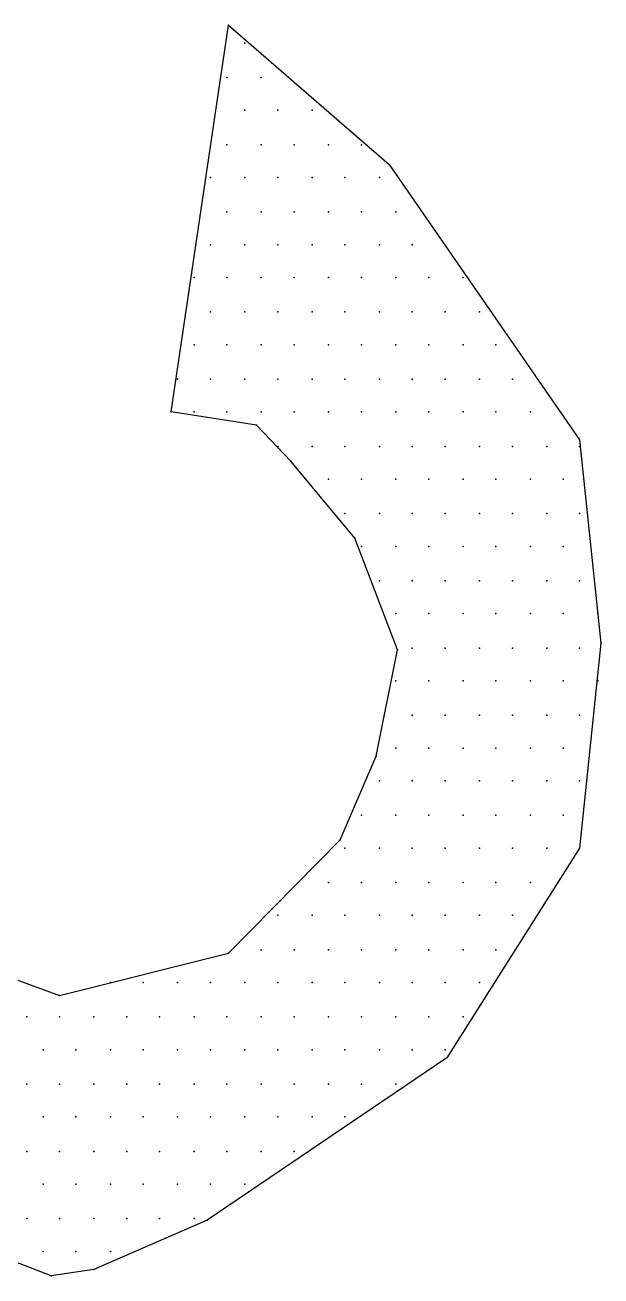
# Model space of a CAD drawing. Extents: x 180421 to 182279, y 668879 to 669787.
# Drawn here: x 181652.861 to 181654.714, y 669732.65 to 669736.677 of the extents above; entities that cross this region are included whole.
import ezdxf

# ---------------------------------------------------------------- set-up
doc = ezdxf.new("R2010")
doc.units = 0
doc.header["$LTSCALE"] = 2.5
doc.header["$MEASUREMENT"] = 0
doc.layers.add('KOTERET', color=1, linetype='CONTINUOUS')

msp = doc.modelspace()

# ---------------------------------------------------------------- linework, layer by layer
at = {"layer": 'KOTERET', "color": 2, "linetype": 'Continuous'}
for points in [[(181653.3312, 669735.4317), (181653.516, 669736.6774)], [(181653.516, 669736.6774), (181654.0332, 669736.2287)], [(181653.5687, 669736.6193), (181653.5687, 669736.6193)], [(181653.5107, 669736.5085), (181653.5107, 669736.5085)], [(181653.6215, 669736.5085), (181653.6215, 669736.5085)], [(181653.5687, 669736.4029), (181653.5687, 669736.4029)], [(181653.6743, 669736.4029), (181653.6743, 669736.4029)], [(181653.7852, 669736.4029), (181653.7852, 669736.4029)], [(181653.5107, 669736.2921), (181653.5107, 669736.2921)], [(181653.6215, 669736.2921), (181653.6215, 669736.2921)], [(181653.7271, 669736.2921), (181653.7271, 669736.2921)], [(181653.8379, 669736.2921), (181653.8379, 669736.2921)], [(181653.9435, 669736.2921), (181653.9435, 669736.2921)], [(181654.0332, 669736.2287), (181654.6455, 669735.342)], [(181653.4579, 669736.1865), (181653.4579, 669736.1865)], [(181653.5687, 669736.1865), (181653.5687, 669736.1865)], [(181653.6743, 669736.1865), (181653.6743, 669736.1865)], [(181653.7852, 669736.1865), (181653.7852, 669736.1865)], [(181653.8907, 669736.1865), (181653.8907, 669736.1865)], [(181654.0016, 669736.1865), (181654.0016, 669736.1865)], [(181653.5107, 669736.0757), (181653.5107, 669736.0757)], [(181653.6215, 669736.0757), (181653.6215, 669736.0757)], [(181653.7271, 669736.0757), (181653.7271, 669736.0757)], [(181653.8379, 669736.0757), (181653.8379, 669736.0757)], [(181653.9435, 669736.0757), (181653.9435, 669736.0757)], [(181654.0543, 669736.0757), (181654.0543, 669736.0757)], [(181653.4579, 669735.9701), (181653.4579, 669735.9701)], [(181653.5687, 669735.9701), (181653.5687, 669735.9701)], [(181653.6743, 669735.9701), (181653.6743, 669735.9701)], [(181653.7852, 669735.9701), (181653.7852, 669735.9701)], [(181653.8907, 669735.9701), (181653.8907, 669735.9701)], [(181654.0016, 669735.9701), (181654.0016, 669735.9701)], [(181654.1071, 669735.9701), (181654.1071, 669735.9701)], [(181653.4051, 669735.8645), (181653.4051, 669735.8645)], [(181653.5107, 669735.8645), (181653.5107, 669735.8645)], [(181653.6215, 669735.8645), (181653.6215, 669735.8645)], [(181653.7271, 669735.8645), (181653.7271, 669735.8645)], [(181653.8379, 669735.8645), (181653.8379, 669735.8645)], [(181653.9435, 669735.8645), (181653.9435, 669735.8645)], [(181654.0543, 669735.8645), (181654.0543, 669735.8645)], [(181654.1599, 669735.8645), (181654.1599, 669735.8645)], [(181654.2707, 669735.8645), (181654.2707, 669735.8645)], [(181653.4579, 669735.7537), (181653.4579, 669735.7537)], [(181653.5687, 669735.7537), (181653.5687, 669735.7537)], [(181653.6743, 669735.7537), (181653.6743, 669735.7537)], [(181653.7852, 669735.7537), (181653.7852, 669735.7537)], [(181653.8907, 669735.7537), (181653.8907, 669735.7537)], [(181654.0016, 669735.7537), (181654.0016, 669735.7537)], [(181654.1071, 669735.7537), (181654.1071, 669735.7537)], [(181654.2127, 669735.7537), (181654.2127, 669735.7537)], [(181654.3235, 669735.7537), (181654.3235, 669735.7537)], [(181653.4051, 669735.6481), (181653.4051, 669735.6481)], [(181653.5107, 669735.6481), (181653.5107, 669735.6481)], [(181653.6215, 669735.6481), (181653.6215, 669735.6481)], [(181653.7271, 669735.6481), (181653.7271, 669735.6481)], [(181653.8379, 669735.6481), (181653.8379, 669735.6481)], [(181653.9435, 669735.6481), (181653.9435, 669735.6481)], [(181654.0543, 669735.6481), (181654.0543, 669735.6481)], [(181654.1599, 669735.6481), (181654.1599, 669735.6481)], [(181654.2707, 669735.6481), (181654.2707, 669735.6481)], [(181654.3763, 669735.6481), (181654.3763, 669735.6481)], [(181653.3523, 669735.5373), (181653.3523, 669735.5373)], [(181653.4579, 669735.5373), (181653.4579, 669735.5373)], [(181653.5687, 669735.5373), (181653.5687, 669735.5373)], [(181653.6743, 669735.5373), (181653.6743, 669735.5373)], [(181653.7852, 669735.5373), (181653.7852, 669735.5373)], [(181653.8907, 669735.5373), (181653.8907, 669735.5373)], [(181654.0016, 669735.5373), (181654.0016, 669735.5373)], [(181654.1071, 669735.5373), (181654.1071, 669735.5373)], [(181654.2127, 669735.5373), (181654.2127, 669735.5373)], [(181654.3235, 669735.5373), (181654.3235, 669735.5373)], [(181654.4291, 669735.5373), (181654.4291, 669735.5373)], [(181653.6057, 669735.3895), (181653.3312, 669735.4317)], [(181653.4051, 669735.4317), (181653.4051, 669735.4317)], [(181653.5107, 669735.4317), (181653.5107, 669735.4317)], [(181653.6215, 669735.4317), (181653.6215, 669735.4317)], [(181653.7271, 669735.4317), (181653.7271, 669735.4317)], [(181653.8379, 669735.4317), (181653.8379, 669735.4317)], [(181653.9435, 669735.4317), (181653.9435, 669735.4317)], [(181654.0543, 669735.4317), (181654.0543, 669735.4317)], [(181654.1599, 669735.4317), (181654.1599, 669735.4317)], [(181654.2707, 669735.4317), (181654.2707, 669735.4317)], [(181654.3763, 669735.4317), (181654.3763, 669735.4317)], [(181654.4871, 669735.4317), (181654.4871, 669735.4317)], [(181653.7165, 669735.2734), (181653.6057, 669735.3895)], [(181654.6455, 669735.342), (181654.7141, 669734.6875)], [(181653.6743, 669735.3209), (181653.6743, 669735.3209)], [(181653.7852, 669735.3209), (181653.7852, 669735.3209)], [(181653.8907, 669735.3209), (181653.8907, 669735.3209)], [(181654.0016, 669735.3209), (181654.0016, 669735.3209)], [(181654.1071, 669735.3209), (181654.1071, 669735.3209)], [(181654.2127, 669735.3209), (181654.2127, 669735.3209)], [(181654.3235, 669735.3209), (181654.3235, 669735.3209)], [(181654.4291, 669735.3209), (181654.4291, 669735.3209)], [(181654.5399, 669735.3209), (181654.5399, 669735.3209)], [(181654.6455, 669735.3209), (181654.6455, 669735.3209)], [(181653.9224, 669735.0253), (181653.7165, 669735.2734)], [(181653.8379, 669735.2153), (181653.8379, 669735.2153)], [(181653.9435, 669735.2153), (181653.9435, 669735.2153)], [(181654.0543, 669735.2153), (181654.0543, 669735.2153)], [(181654.1599, 669735.2153), (181654.1599, 669735.2153)], [(181654.2707, 669735.2153), (181654.2707, 669735.2153)], [(181654.3763, 669735.2153), (181654.3763, 669735.2153)], [(181654.4871, 669735.2153), (181654.4871, 669735.2153)], [(181654.5927, 669735.2153), (181654.5927, 669735.2153)], [(181653.8907, 669735.1045), (181653.8907, 669735.1045)], [(181654.0016, 669735.1045), (181654.0016, 669735.1045)], [(181654.1071, 669735.1045), (181654.1071, 669735.1045)], [(181654.2127, 669735.1045), (181654.2127, 669735.1045)], [(181654.3235, 669735.1045), (181654.3235, 669735.1045)], [(181654.4291, 669735.1045), (181654.4291, 669735.1045)], [(181654.5399, 669735.1045), (181654.5399, 669735.1045)], [(181654.6455, 669735.1045), (181654.6455, 669735.1045)], [(181654.0596, 669734.6664), (181653.9224, 669735.0253)], [(181653.9435, 669734.9989), (181653.9435, 669734.9989)], [(181654.0543, 669734.9989), (181654.0543, 669734.9989)], [(181654.1599, 669734.9989), (181654.1599, 669734.9989)], [(181654.2707, 669734.9989), (181654.2707, 669734.9989)], [(181654.3763, 669734.9989), (181654.3763, 669734.9989)], [(181654.4871, 669734.9989), (181654.4871, 669734.9989)], [(181654.5927, 669734.9989), (181654.5927, 669734.9989)], [(181654.0016, 669734.8881), (181654.0016, 669734.8881)], [(181654.1071, 669734.8881), (181654.1071, 669734.8881)], [(181654.2127, 669734.8881), (181654.2127, 669734.8881)], [(181654.3235, 669734.8881), (181654.3235, 669734.8881)], [(181654.4291, 669734.8881), (181654.4291, 669734.8881)], [(181654.5399, 669734.8881), (181654.5399, 669734.8881)], [(181654.6455, 669734.8881), (181654.6455, 669734.8881)], [(181654.0543, 669734.7825), (181654.0543, 669734.7825)], [(181654.1599, 669734.7825), (181654.1599, 669734.7825)], [(181654.2707, 669734.7825), (181654.2707, 669734.7825)], [(181654.3763, 669734.7825), (181654.3763, 669734.7825)], [(181654.4871, 669734.7825), (181654.4871, 669734.7825)], [(181654.5927, 669734.7825), (181654.5927, 669734.7825)], [(181654.7036, 669734.7825), (181654.7036, 669734.7825)], [(181654.7141, 669734.6875), (181654.6455, 669734.0277)], [(181653.991, 669734.3233), (181654.0596, 669734.6664)], [(181654.1071, 669734.6717), (181654.1071, 669734.6717)], [(181654.2127, 669734.6717), (181654.2127, 669734.6717)], [(181654.3235, 669734.6717), (181654.3235, 669734.6717)], [(181654.4291, 669734.6717), (181654.4291, 669734.6717)], [(181654.5399, 669734.6717), (181654.5399, 669734.6717)], [(181654.6455, 669734.6717), (181654.6455, 669734.6717)], [(181654.0543, 669734.5661), (181654.0543, 669734.5661)], [(181654.1599, 669734.5661), (181654.1599, 669734.5661)], [(181654.2707, 669734.5661), (181654.2707, 669734.5661)], [(181654.3763, 669734.5661), (181654.3763, 669734.5661)], [(181654.4871, 669734.5661), (181654.4871, 669734.5661)], [(181654.5927, 669734.5661), (181654.5927, 669734.5661)], [(181654.7036, 669734.5661), (181654.7036, 669734.5661)], [(181654.1071, 669734.4553), (181654.1071, 669734.4553)], [(181654.2127, 669734.4553), (181654.2127, 669734.4553)], [(181654.3235, 669734.4553), (181654.3235, 669734.4553)], [(181654.4291, 669734.4553), (181654.4291, 669734.4553)], [(181654.5399, 669734.4553), (181654.5399, 669734.4553)], [(181654.6455, 669734.4553), (181654.6455, 669734.4553)], [(181653.8749, 669734.0541), (181653.991, 669734.3233)], [(181654.0543, 669734.3497), (181654.0543, 669734.3497)], [(181654.1599, 669734.3497), (181654.1599, 669734.3497)], [(181654.2707, 669734.3497), (181654.2707, 669734.3497)], [(181654.3763, 669734.3497), (181654.3763, 669734.3497)], [(181654.4871, 669734.3497), (181654.4871, 669734.3497)], [(181654.5927, 669734.3497), (181654.5927, 669734.3497)], [(181654.0016, 669734.2441), (181654.0016, 669734.2441)], [(181654.1071, 669734.2441), (181654.1071, 669734.2441)], [(181654.2127, 669734.2441), (181654.2127, 669734.2441)], [(181654.3235, 669734.2441), (181654.3235, 669734.2441)], [(181654.4291, 669734.2441), (181654.4291, 669734.2441)], [(181654.5399, 669734.2441), (181654.5399, 669734.2441)], [(181654.6455, 669734.2441), (181654.6455, 669734.2441)], [(181653.9435, 669734.1333), (181653.9435, 669734.1333)], [(181654.0543, 669734.1333), (181654.0543, 669734.1333)], [(181654.1599, 669734.1333), (181654.1599, 669734.1333)], [(181654.2707, 669734.1333), (181654.2707, 669734.1333)], [(181654.3763, 669734.1333), (181654.3763, 669734.1333)], [(181654.4871, 669734.1333), (181654.4871, 669734.1333)], [(181654.5927, 669734.1333), (181654.5927, 669734.1333)], [(181653.516, 669733.6899), (181653.8749, 669734.0541)], [(181653.8907, 669734.0277), (181653.8907, 669734.0277)], [(181654.0016, 669734.0277), (181654.0016, 669734.0277)], [(181654.1071, 669734.0277), (181654.1071, 669734.0277)], [(181654.2127, 669734.0277), (181654.2127, 669734.0277)], [(181654.6455, 669734.0277), (181654.218, 669733.3521)], [(181654.3235, 669734.0277), (181654.3235, 669734.0277)], [(181654.4291, 669734.0277), (181654.4291, 669734.0277)], [(181654.5399, 669734.0277), (181654.5399, 669734.0277)], [(181653.8379, 669733.9169), (181653.8379, 669733.9169)], [(181653.9435, 669733.9169), (181653.9435, 669733.9169)], [(181654.0543, 669733.9169), (181654.0543, 669733.9169)], [(181654.1599, 669733.9169), (181654.1599, 669733.9169)], [(181654.2707, 669733.9169), (181654.2707, 669733.9169)], [(181654.3763, 669733.9169), (181654.3763, 669733.9169)], [(181654.4871, 669733.9169), (181654.4871, 669733.9169)], [(181653.6743, 669733.8113), (181653.6743, 669733.8113)], [(181653.7852, 669733.8113), (181653.7852, 669733.8113)], [(181653.8907, 669733.8113), (181653.8907, 669733.8113)], [(181654.0016, 669733.8113), (181654.0016, 669733.8113)], [(181654.1071, 669733.8113), (181654.1071, 669733.8113)], [(181654.2127, 669733.8113), (181654.2127, 669733.8113)], [(181654.3235, 669733.8113), (181654.3235, 669733.8113)], [(181654.4291, 669733.8113), (181654.4291, 669733.8113)], [(181652.9723, 669733.5527), (181653.516, 669733.6899)], [(181653.6215, 669733.7005), (181653.6215, 669733.7005)], [(181653.7271, 669733.7005), (181653.7271, 669733.7005)], [(181653.8379, 669733.7005), (181653.8379, 669733.7005)], [(181653.9435, 669733.7005), (181653.9435, 669733.7005)], [(181654.0543, 669733.7005), (181654.0543, 669733.7005)], [(181654.1599, 669733.7005), (181654.1599, 669733.7005)], [(181654.2707, 669733.7005), (181654.2707, 669733.7005)], [(181654.3763, 669733.7005), (181654.3763, 669733.7005)], [(181652.6556, 669733.6688), (181652.9723, 669733.5527)], [(181653.1359, 669733.5949), (181653.1359, 669733.5949)], [(181653.2415, 669733.5949), (181653.2415, 669733.5949)], [(181653.3523, 669733.5949), (181653.3523, 669733.5949)], [(181653.4579, 669733.5949), (181653.4579, 669733.5949)], [(181653.5687, 669733.5949), (181653.5687, 669733.5949)], [(181653.6743, 669733.5949), (181653.6743, 669733.5949)], [(181653.7852, 669733.5949), (181653.7852, 669733.5949)], [(181653.8907, 669733.5949), (181653.8907, 669733.5949)], [(181654.0016, 669733.5949), (181654.0016, 669733.5949)], [(181654.1071, 669733.5949), (181654.1071, 669733.5949)], [(181654.2127, 669733.5949), (181654.2127, 669733.5949)], [(181654.3235, 669733.5949), (181654.3235, 669733.5949)], [(181652.8668, 669733.4841), (181652.8668, 669733.4841)], [(181652.9723, 669733.4841), (181652.9723, 669733.4841)], [(181653.0832, 669733.4841), (181653.0832, 669733.4841)], [(181653.1887, 669733.4841), (181653.1887, 669733.4841)], [(181653.2943, 669733.4841), (181653.2943, 669733.4841)], [(181653.4051, 669733.4841), (181653.4051, 669733.4841)], [(181653.5107, 669733.4841), (181653.5107, 669733.4841)], [(181653.6215, 669733.4841), (181653.6215, 669733.4841)], [(181653.7271, 669733.4841), (181653.7271, 669733.4841)], [(181653.8379, 669733.4841), (181653.8379, 669733.4841)], [(181653.9435, 669733.4841), (181653.9435, 669733.4841)], [(181654.0543, 669733.4841), (181654.0543, 669733.4841)], [(181654.1599, 669733.4841), (181654.1599, 669733.4841)], [(181654.2707, 669733.4841), (181654.2707, 669733.4841)], [(181652.9195, 669733.3785), (181652.9195, 669733.3785)], [(181653.0251, 669733.3785), (181653.0251, 669733.3785)], [(181653.1359, 669733.3785), (181653.1359, 669733.3785)], [(181653.2415, 669733.3785), (181653.2415, 669733.3785)], [(181653.3523, 669733.3785), (181653.3523, 669733.3785)], [(181653.4579, 669733.3785), (181653.4579, 669733.3785)], [(181653.5687, 669733.3785), (181653.5687, 669733.3785)], [(181653.6743, 669733.3785), (181653.6743, 669733.3785)], [(181653.7852, 669733.3785), (181653.7852, 669733.3785)], [(181653.8907, 669733.3785), (181653.8907, 669733.3785)], [(181654.0016, 669733.3785), (181654.0016, 669733.3785)], [(181654.1071, 669733.3785), (181654.1071, 669733.3785)], [(181654.2127, 669733.3785), (181654.2127, 669733.3785)], [(181654.218, 669733.3521), (181653.4474, 669732.8296)], [(181652.8668, 669733.2677), (181652.8668, 669733.2677)], [(181652.9723, 669733.2677), (181652.9723, 669733.2677)], [(181653.0832, 669733.2677), (181653.0832, 669733.2677)], [(181653.1887, 669733.2677), (181653.1887, 669733.2677)], [(181653.2943, 669733.2677), (181653.2943, 669733.2677)], [(181653.4051, 669733.2677), (181653.4051, 669733.2677)], [(181653.5107, 669733.2677), (181653.5107, 669733.2677)], [(181653.6215, 669733.2677), (181653.6215, 669733.2677)], [(181653.7271, 669733.2677), (181653.7271, 669733.2677)], [(181653.8379, 669733.2677), (181653.8379, 669733.2677)], [(181653.9435, 669733.2677), (181653.9435, 669733.2677)], [(181654.0543, 669733.2677), (181654.0543, 669733.2677)], [(181652.9195, 669733.1621), (181652.9195, 669733.1621)], [(181653.0251, 669733.1621), (181653.0251, 669733.1621)], [(181653.1359, 669733.1621), (181653.1359, 669733.1621)], [(181653.2415, 669733.1621), (181653.2415, 669733.1621)], [(181653.3523, 669733.1621), (181653.3523, 669733.1621)], [(181653.4579, 669733.1621), (181653.4579, 669733.1621)], [(181653.5687, 669733.1621), (181653.5687, 669733.1621)], [(181653.6743, 669733.1621), (181653.6743, 669733.1621)], [(181653.7852, 669733.1621), (181653.7852, 669733.1621)], [(181653.8907, 669733.1621), (181653.8907, 669733.1621)], [(181652.8668, 669733.0513), (181652.8668, 669733.0513)], [(181652.9723, 669733.0513), (181652.9723, 669733.0513)], [(181653.0832, 669733.0513), (181653.0832, 669733.0513)], [(181653.1887, 669733.0513), (181653.1887, 669733.0513)], [(181653.2943, 669733.0513), (181653.2943, 669733.0513)], [(181653.4051, 669733.0513), (181653.4051, 669733.0513)], [(181653.5107, 669733.0513), (181653.5107, 669733.0513)], [(181653.6215, 669733.0513), (181653.6215, 669733.0513)], [(181653.7271, 669733.0513), (181653.7271, 669733.0513)], [(181652.9195, 669732.9457), (181652.9195, 669732.9457)], [(181653.0251, 669732.9457), (181653.0251, 669732.9457)], [(181653.1359, 669732.9457), (181653.1359, 669732.9457)], [(181653.2415, 669732.9457), (181653.2415, 669732.9457)], [(181653.3523, 669732.9457), (181653.3523, 669732.9457)], [(181653.4579, 669732.9457), (181653.4579, 669732.9457)], [(181653.5687, 669732.9457), (181653.5687, 669732.9457)], [(181652.9459, 669732.6501), (181652.3601, 669732.8771)], [(181652.8668, 669732.8349), (181652.8668, 669732.8349)], [(181652.9723, 669732.8349), (181652.9723, 669732.8349)], [(181653.0832, 669732.8349), (181653.0832, 669732.8349)], [(181653.1887, 669732.8349), (181653.1887, 669732.8349)], [(181653.2943, 669732.8349), (181653.2943, 669732.8349)], [(181653.4051, 669732.8349), (181653.4051, 669732.8349)], [(181653.4474, 669732.8296), (181653.0832, 669732.6713)], [(181652.9195, 669732.7293), (181652.9195, 669732.7293)], [(181653.0251, 669732.7293), (181653.0251, 669732.7293)], [(181653.1359, 669732.7293), (181653.1359, 669732.7293)], [(181653.0832, 669732.6713), (181652.9459, 669732.6501)]]:
    msp.add_lwpolyline(points, dxfattribs=at)
at = {"layer": 'KOTERET', "color": 1}
for p in [(181653.516, 669736.6774), (181653.516, 669736.6774), (181653.5687, 669736.6193), (181653.5687, 669736.6193), (181653.5107, 669736.5085), (181653.5107, 669736.5085), (181653.6215, 669736.5085), (181653.6215, 669736.5085), (181653.5687, 669736.4029), (181653.5687, 669736.4029), (181653.6743, 669736.4029), (181653.6743, 669736.4029), (181653.7852, 669736.4029), (181653.7852, 669736.4029), (181653.5107, 669736.2921), (181653.5107, 669736.2921), (181653.6215, 669736.2921), (181653.6215, 669736.2921), (181653.7271, 669736.2921), (181653.7271, 669736.2921), (181653.8379, 669736.2921), (181653.8379, 669736.2921), (181653.9435, 669736.2921), (181653.9435, 669736.2921), (181654.0332, 669736.2287), (181654.0332, 669736.2287), (181653.4579, 669736.1865), (181653.4579, 669736.1865), (181653.5687, 669736.1865), (181653.5687, 669736.1865), (181653.6743, 669736.1865), (181653.6743, 669736.1865), (181653.7852, 669736.1865), (181653.7852, 669736.1865), (181653.8907, 669736.1865), (181653.8907, 669736.1865), (181654.0016, 669736.1865), (181654.0016, 669736.1865), (181653.5107, 669736.0757), (181653.5107, 669736.0757), (181653.6215, 669736.0757), (181653.6215, 669736.0757), (181653.7271, 669736.0757), (181653.7271, 669736.0757), (181653.8379, 669736.0757), (181653.8379, 669736.0757), (181653.9435, 669736.0757), (181653.9435, 669736.0757), (181654.0543, 669736.0757), (181654.0543, 669736.0757), (181653.4579, 669735.9701), (181653.4579, 669735.9701), (181653.5687, 669735.9701), (181653.5687, 669735.9701), (181653.6743, 669735.9701), (181653.6743, 669735.9701), (181653.7852, 669735.9701), (181653.7852, 669735.9701), (181653.8907, 669735.9701), (181653.8907, 669735.9701), (181654.0016, 669735.9701), (181654.0016, 669735.9701), (181654.1071, 669735.9701), (181654.1071, 669735.9701), (181653.4051, 669735.8645), (181653.4051, 669735.8645), (181653.5107, 669735.8645), (181653.5107, 669735.8645), (181653.6215, 669735.8645), (181653.6215, 669735.8645), (181653.7271, 669735.8645), (181653.7271, 669735.8645), (181653.8379, 669735.8645), (181653.8379, 669735.8645), (181653.9435, 669735.8645), (181653.9435, 669735.8645), (181654.0543, 669735.8645), (181654.0543, 669735.8645), (181654.1599, 669735.8645), (181654.1599, 669735.8645), (181654.2707, 669735.8645), (181654.2707, 669735.8645), (181653.4579, 669735.7537), (181653.4579, 669735.7537), (181653.5687, 669735.7537), (181653.5687, 669735.7537), (181653.6743, 669735.7537), (181653.6743, 669735.7537), (181653.7852, 669735.7537), (181653.7852, 669735.7537), (181653.8907, 669735.7537), (181653.8907, 669735.7537), (181654.0016, 669735.7537), (181654.0016, 669735.7537), (181654.1071, 669735.7537), (181654.1071, 669735.7537), (181654.2127, 669735.7537), (181654.2127, 669735.7537), (181654.3235, 669735.7537), (181654.3235, 669735.7537), (181653.4051, 669735.6481), (181653.4051, 669735.6481), (181653.5107, 669735.6481), (181653.5107, 669735.6481), (181653.6215, 669735.6481), (181653.6215, 669735.6481), (181653.7271, 669735.6481), (181653.7271, 669735.6481), (181653.8379, 669735.6481), (181653.8379, 669735.6481), (181653.9435, 669735.6481), (181653.9435, 669735.6481), (181654.0543, 669735.6481), (181654.0543, 669735.6481), (181654.1599, 669735.6481), (181654.1599, 669735.6481), (181654.2707, 669735.6481), (181654.2707, 669735.6481), (181654.3763, 669735.6481), (181654.3763, 669735.6481), (181653.3523, 669735.5373), (181653.3523, 669735.5373), (181653.4579, 669735.5373), (181653.4579, 669735.5373), (181653.5687, 669735.5373), (181653.5687, 669735.5373), (181653.6743, 669735.5373), (181653.6743, 669735.5373), (181653.7852, 669735.5373), (181653.7852, 669735.5373), (181653.8907, 669735.5373), (181653.8907, 669735.5373), (181654.0016, 669735.5373), (181654.0016, 669735.5373), (181654.1071, 669735.5373), (181654.1071, 669735.5373), (181654.2127, 669735.5373), (181654.2127, 669735.5373), (181654.3235, 669735.5373), (181654.3235, 669735.5373), (181654.4291, 669735.5373), (181654.4291, 669735.5373), (181653.3312, 669735.4317), (181653.3312, 669735.4317), (181653.4051, 669735.4317), (181653.4051, 669735.4317), (181653.5107, 669735.4317), (181653.5107, 669735.4317), (181653.6215, 669735.4317), (181653.6215, 669735.4317), (181653.7271, 669735.4317), (181653.7271, 669735.4317), (181653.8379, 669735.4317), (181653.8379, 669735.4317), (181653.9435, 669735.4317), (181653.9435, 669735.4317), (181654.0543, 669735.4317), (181654.0543, 669735.4317), (181654.1599, 669735.4317), (181654.1599, 669735.4317), (181654.2707, 669735.4317), (181654.2707, 669735.4317), (181654.3763, 669735.4317), (181654.3763, 669735.4317), (181654.4871, 669735.4317), (181654.4871, 669735.4317), (181653.6057, 669735.3895), (181653.6057, 669735.3895), (181654.6455, 669735.342), (181654.6455, 669735.342), (181653.6743, 669735.3209), (181653.6743, 669735.3209), (181653.7852, 669735.3209), (181653.7852, 669735.3209), (181653.8907, 669735.3209), (181653.8907, 669735.3209), (181654.0016, 669735.3209), (181654.0016, 669735.3209), (181654.1071, 669735.3209), (181654.1071, 669735.3209), (181654.2127, 669735.3209), (181654.2127, 669735.3209), (181654.3235, 669735.3209), (181654.3235, 669735.3209), (181654.4291, 669735.3209), (181654.4291, 669735.3209), (181654.5399, 669735.3209), (181654.5399, 669735.3209), (181654.6455, 669735.3209), (181654.6455, 669735.3209), (181653.7165, 669735.2734), (181653.7165, 669735.2734), (181653.8379, 669735.2153), (181653.8379, 669735.2153), (181653.9435, 669735.2153), (181653.9435, 669735.2153), (181654.0543, 669735.2153), (181654.0543, 669735.2153), (181654.1599, 669735.2153), (181654.1599, 669735.2153), (181654.2707, 669735.2153), (181654.2707, 669735.2153), (181654.3763, 669735.2153), (181654.3763, 669735.2153), (181654.4871, 669735.2153), (181654.4871, 669735.2153), (181654.5927, 669735.2153), (181654.5927, 669735.2153), (181653.8907, 669735.1045), (181653.8907, 669735.1045), (181654.0016, 669735.1045), (181654.0016, 669735.1045), (181654.1071, 669735.1045), (181654.1071, 669735.1045), (181654.2127, 669735.1045), (181654.2127, 669735.1045), (181654.3235, 669735.1045), (181654.3235, 669735.1045), (181654.4291, 669735.1045), (181654.4291, 669735.1045), (181654.5399, 669735.1045), (181654.5399, 669735.1045), (181654.6455, 669735.1045), (181654.6455, 669735.1045), (181653.9224, 669735.0253), (181653.9224, 669735.0253), (181653.9435, 669734.9989), (181653.9435, 669734.9989), (181654.0543, 669734.9989), (181654.0543, 669734.9989), (181654.1599, 669734.9989), (181654.1599, 669734.9989), (181654.2707, 669734.9989), (181654.2707, 669734.9989), (181654.3763, 669734.9989), (181654.3763, 669734.9989), (181654.4871, 669734.9989), (181654.4871, 669734.9989), (181654.5927, 669734.9989), (181654.5927, 669734.9989), (181654.0016, 669734.8881), (181654.0016, 669734.8881), (181654.1071, 669734.8881), (181654.1071, 669734.8881), (181654.2127, 669734.8881), (181654.2127, 669734.8881), (181654.3235, 669734.8881), (181654.3235, 669734.8881), (181654.4291, 669734.8881), (181654.4291, 669734.8881), (181654.5399, 669734.8881), (181654.5399, 669734.8881), (181654.6455, 669734.8881), (181654.6455, 669734.8881), (181654.0543, 669734.7825), (181654.0543, 669734.7825), (181654.1599, 669734.7825), (181654.1599, 669734.7825), (181654.2707, 669734.7825), (181654.2707, 669734.7825), (181654.3763, 669734.7825), (181654.3763, 669734.7825), (181654.4871, 669734.7825), (181654.4871, 669734.7825), (181654.5927, 669734.7825), (181654.5927, 669734.7825), (181654.7036, 669734.7825), (181654.7036, 669734.7825), (181654.7141, 669734.6875), (181654.7141, 669734.6875), (181654.0596, 669734.6664), (181654.0596, 669734.6664), (181654.1071, 669734.6717), (181654.1071, 669734.6717), (181654.2127, 669734.6717), (181654.2127, 669734.6717), (181654.3235, 669734.6717), (181654.3235, 669734.6717), (181654.4291, 669734.6717), (181654.4291, 669734.6717), (181654.5399, 669734.6717), (181654.5399, 669734.6717), (181654.6455, 669734.6717), (181654.6455, 669734.6717), (181654.0543, 669734.5661), (181654.0543, 669734.5661), (181654.1599, 669734.5661), (181654.1599, 669734.5661), (181654.2707, 669734.5661), (181654.2707, 669734.5661), (181654.3763, 669734.5661), (181654.3763, 669734.5661), (181654.4871, 669734.5661), (181654.4871, 669734.5661), (181654.5927, 669734.5661), (181654.5927, 669734.5661), (181654.7036, 669734.5661), (181654.7036, 669734.5661), (181654.1071, 669734.4553), (181654.1071, 669734.4553), (181654.2127, 669734.4553), (181654.2127, 669734.4553), (181654.3235, 669734.4553), (181654.3235, 669734.4553), (181654.4291, 669734.4553), (181654.4291, 669734.4553), (181654.5399, 669734.4553), (181654.5399, 669734.4553), (181654.6455, 669734.4553), (181654.6455, 669734.4553), (181653.991, 669734.3233), (181653.991, 669734.3233), (181654.0543, 669734.3497), (181654.0543, 669734.3497), (181654.1599, 669734.3497), (181654.1599, 669734.3497), (181654.2707, 669734.3497), (181654.2707, 669734.3497), (181654.3763, 669734.3497), (181654.3763, 669734.3497), (181654.4871, 669734.3497), (181654.4871, 669734.3497), (181654.5927, 669734.3497), (181654.5927, 669734.3497), (181654.0016, 669734.2441), (181654.0016, 669734.2441), (181654.1071, 669734.2441), (181654.1071, 669734.2441), (181654.2127, 669734.2441), (181654.2127, 669734.2441), (181654.3235, 669734.2441), (181654.3235, 669734.2441), (181654.4291, 669734.2441), (181654.4291, 669734.2441), (181654.5399, 669734.2441), (181654.5399, 669734.2441), (181654.6455, 669734.2441), (181654.6455, 669734.2441), (181653.9435, 669734.1333), (181653.9435, 669734.1333), (181654.0543, 669734.1333), (181654.0543, 669734.1333), (181654.1599, 669734.1333), (181654.1599, 669734.1333), (181654.2707, 669734.1333), (181654.2707, 669734.1333), (181654.3763, 669734.1333), (181654.3763, 669734.1333), (181654.4871, 669734.1333), (181654.4871, 669734.1333), (181654.5927, 669734.1333), (181654.5927, 669734.1333), (181653.8749, 669734.0541), (181653.8749, 669734.0541), (181653.8907, 669734.0277), (181653.8907, 669734.0277), (181654.0016, 669734.0277), (181654.0016, 669734.0277), (181654.1071, 669734.0277), (181654.1071, 669734.0277), (181654.2127, 669734.0277), (181654.2127, 669734.0277), (181654.3235, 669734.0277), (181654.3235, 669734.0277), (181654.4291, 669734.0277), (181654.4291, 669734.0277), (181654.5399, 669734.0277), (181654.5399, 669734.0277), (181654.6455, 669734.0277), (181654.6455, 669734.0277), (181653.8379, 669733.9169), (181653.8379, 669733.9169), (181653.9435, 669733.9169), (181653.9435, 669733.9169), (181654.0543, 669733.9169), (181654.0543, 669733.9169), (181654.1599, 669733.9169), (181654.1599, 669733.9169), (181654.2707, 669733.9169), (181654.2707, 669733.9169), (181654.3763, 669733.9169), (181654.3763, 669733.9169), (181654.4871, 669733.9169), (181654.4871, 669733.9169), (181653.6743, 669733.8113), (181653.6743, 669733.8113), (181653.7852, 669733.8113), (181653.7852, 669733.8113), (181653.8907, 669733.8113), (181653.8907, 669733.8113), (181654.0016, 669733.8113), (181654.0016, 669733.8113), (181654.1071, 669733.8113), (181654.1071, 669733.8113), (181654.2127, 669733.8113), (181654.2127, 669733.8113), (181654.3235, 669733.8113), (181654.3235, 669733.8113), (181654.4291, 669733.8113), (181654.4291, 669733.8113), (181653.516, 669733.6899), (181653.516, 669733.6899), (181653.6215, 669733.7005), (181653.6215, 669733.7005), (181653.7271, 669733.7005), (181653.7271, 669733.7005), (181653.8379, 669733.7005), (181653.8379, 669733.7005), (181653.9435, 669733.7005), (181653.9435, 669733.7005), (181654.0543, 669733.7005), (181654.0543, 669733.7005), (181654.1599, 669733.7005), (181654.1599, 669733.7005), (181654.2707, 669733.7005), (181654.2707, 669733.7005), (181654.3763, 669733.7005), (181654.3763, 669733.7005), (181653.1359, 669733.5949), (181653.1359, 669733.5949), (181653.2415, 669733.5949), (181653.2415, 669733.5949), (181653.3523, 669733.5949), (181653.3523, 669733.5949), (181653.4579, 669733.5949), (181653.4579, 669733.5949), (181653.5687, 669733.5949), (181653.5687, 669733.5949), (181653.6743, 669733.5949), (181653.6743, 669733.5949), (181653.7852, 669733.5949), (181653.7852, 669733.5949), (181653.8907, 669733.5949), (181653.8907, 669733.5949), (181654.0016, 669733.5949), (181654.0016, 669733.5949), (181654.1071, 669733.5949), (181654.1071, 669733.5949), (181654.2127, 669733.5949), (181654.2127, 669733.5949), (181654.3235, 669733.5949), (181654.3235, 669733.5949), (181652.9723, 669733.5527), (181652.9723, 669733.5527), (181652.8668, 669733.4841), (181652.8668, 669733.4841), (181652.9723, 669733.4841), (181652.9723, 669733.4841), (181653.0832, 669733.4841), (181653.0832, 669733.4841), (181653.1887, 669733.4841), (181653.1887, 669733.4841), (181653.2943, 669733.4841), (181653.2943, 669733.4841), (181653.4051, 669733.4841), (181653.4051, 669733.4841), (181653.5107, 669733.4841), (181653.5107, 669733.4841), (181653.6215, 669733.4841), (181653.6215, 669733.4841), (181653.7271, 669733.4841), (181653.7271, 669733.4841), (181653.8379, 669733.4841), (181653.8379, 669733.4841), (181653.9435, 669733.4841), (181653.9435, 669733.4841), (181654.0543, 669733.4841), (181654.0543, 669733.4841), (181654.1599, 669733.4841), (181654.1599, 669733.4841), (181654.2707, 669733.4841), (181654.2707, 669733.4841), (181652.9195, 669733.3785), (181652.9195, 669733.3785), (181653.0251, 669733.3785), (181653.0251, 669733.3785), (181653.1359, 669733.3785), (181653.1359, 669733.3785), (181653.2415, 669733.3785), (181653.2415, 669733.3785), (181653.3523, 669733.3785), (181653.3523, 669733.3785), (181653.4579, 669733.3785), (181653.4579, 669733.3785), (181653.5687, 669733.3785), (181653.5687, 669733.3785), (181653.6743, 669733.3785), (181653.6743, 669733.3785), (181653.7852, 669733.3785), (181653.7852, 669733.3785), (181653.8907, 669733.3785), (181653.8907, 669733.3785), (181654.0016, 669733.3785), (181654.0016, 669733.3785), (181654.1071, 669733.3785), (181654.1071, 669733.3785), (181654.2127, 669733.3785), (181654.2127, 669733.3785), (181654.218, 669733.3521), (181654.218, 669733.3521), (181652.8668, 669733.2677), (181652.8668, 669733.2677), (181652.9723, 669733.2677), (181652.9723, 669733.2677), (181653.0832, 669733.2677), (181653.0832, 669733.2677), (181653.1887, 669733.2677), (181653.1887, 669733.2677), (181653.2943, 669733.2677), (181653.2943, 669733.2677), (181653.4051, 669733.2677), (181653.4051, 669733.2677), (181653.5107, 669733.2677), (181653.5107, 669733.2677), (181653.6215, 669733.2677), (181653.6215, 669733.2677), (181653.7271, 669733.2677), (181653.7271, 669733.2677), (181653.8379, 669733.2677), (181653.8379, 669733.2677), (181653.9435, 669733.2677), (181653.9435, 669733.2677), (181654.0543, 669733.2677), (181654.0543, 669733.2677), (181652.9195, 669733.1621), (181652.9195, 669733.1621), (181653.0251, 669733.1621), (181653.0251, 669733.1621), (181653.1359, 669733.1621), (181653.1359, 669733.1621), (181653.2415, 669733.1621), (181653.2415, 669733.1621), (181653.3523, 669733.1621), (181653.3523, 669733.1621), (181653.4579, 669733.1621), (181653.4579, 669733.1621), (181653.5687, 669733.1621), (181653.5687, 669733.1621), (181653.6743, 669733.1621), (181653.6743, 669733.1621), (181653.7852, 669733.1621), (181653.7852, 669733.1621), (181653.8907, 669733.1621), (181653.8907, 669733.1621), (181652.8668, 669733.0513), (181652.8668, 669733.0513), (181652.9723, 669733.0513), (181652.9723, 669733.0513), (181653.0832, 669733.0513), (181653.0832, 669733.0513), (181653.1887, 669733.0513), (181653.1887, 669733.0513), (181653.2943, 669733.0513), (181653.2943, 669733.0513), (181653.4051, 669733.0513), (181653.4051, 669733.0513), (181653.5107, 669733.0513), (181653.5107, 669733.0513), (181653.6215, 669733.0513), (181653.6215, 669733.0513), (181653.7271, 669733.0513), (181653.7271, 669733.0513), (181652.9195, 669732.9457), (181652.9195, 669732.9457), (181653.0251, 669732.9457), (181653.0251, 669732.9457), (181653.1359, 669732.9457), (181653.1359, 669732.9457), (181653.2415, 669732.9457), (181653.2415, 669732.9457), (181653.3523, 669732.9457), (181653.3523, 669732.9457), (181653.4579, 669732.9457), (181653.4579, 669732.9457), (181653.5687, 669732.9457), (181653.5687, 669732.9457), (181652.8668, 669732.8349), (181652.8668, 669732.8349), (181652.9723, 669732.8349), (181652.9723, 669732.8349), (181653.0832, 669732.8349), (181653.0832, 669732.8349), (181653.1887, 669732.8349), (181653.1887, 669732.8349), (181653.2943, 669732.8349), (181653.2943, 669732.8349), (181653.4051, 669732.8349), (181653.4051, 669732.8349), (181653.4474, 669732.8296), (181653.4474, 669732.8296), (181652.9195, 669732.7293), (181652.9195, 669732.7293), (181653.0251, 669732.7293), (181653.0251, 669732.7293), (181653.1359, 669732.7293), (181653.1359, 669732.7293), (181653.0832, 669732.6713), (181653.0832, 669732.6713), (181652.9459, 669732.6501), (181652.9459, 669732.6501)]:
    msp.add_point(p, dxfattribs=at)

doc.saveas('drawing.dxf')
